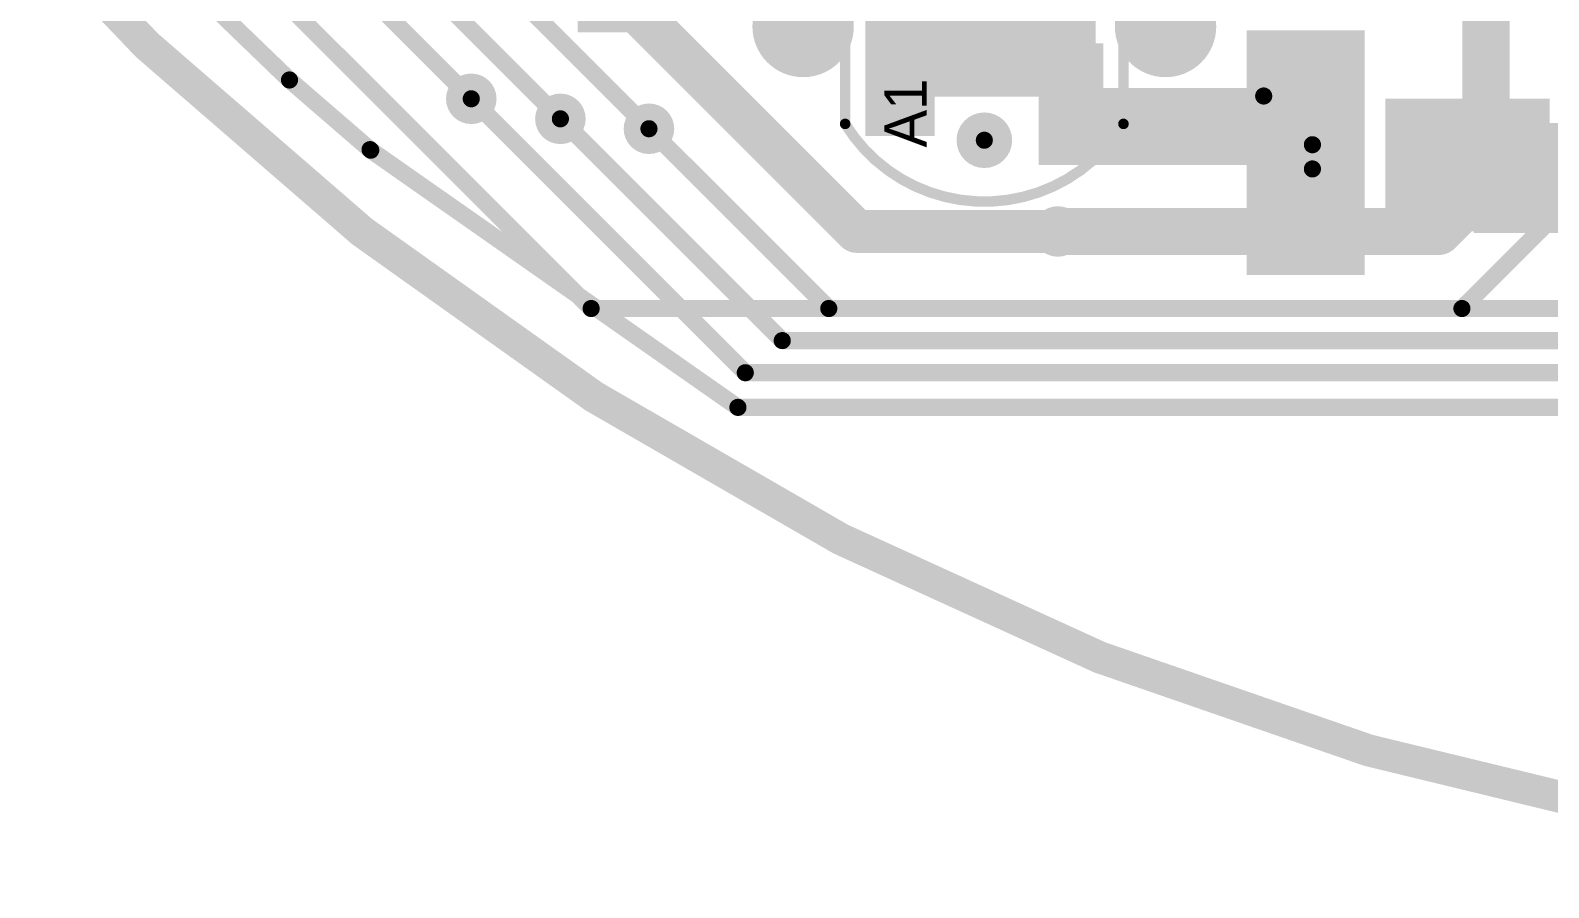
# Model space of a CAD drawing. Header units: millimetres. Extents: x -35.7 to 35.7, y -3.2 to 68.2.
# Drawn here: x -25.88 to -7.87, y -3.19 to 6.98 of the extents above; entities that cross this region are included whole.
import ezdxf

# ---------------------------------------------------------------- set-up
doc = ezdxf.new("R2010")
doc.units = ezdxf.units.MM
for name, color, linetype in [('BottomLayer', 5, 'Continuous'), ('BottomPaste', 16, 'Continuous'), ('BottomSolder', 6, 'Continuous'), ('Mechanical2', 216, 'Continuous'), ('MultiLayer', 9, 'Continuous'), ('PadHoleLayer', 156, 'Continuous'), ('TopLayer', 1, 'Continuous'), ('TopOverlay', 2, 'Continuous'), ('TopPaste', 8, 'Continuous'), ('TopSolder', 216, 'Continuous'), ('ViaHoleLayer', 16, 'Continuous')]:
    doc.layers.add(name, color=color, linetype=linetype)

# ---------------------------------------------------------------- blocks, each defined once
blk = doc.blocks.new('MC_318FB_62')
at = {"layer": 'BottomLayer'}
h = blk.add_hatch(color=5, dxfattribs=at)
edge = h.paths.add_edge_path()
edge.add_arc((-2.39999774, 2.15000332), 0.499999, 0, 360)
h = blk.add_hatch(color=5, dxfattribs=at)
edge = h.paths.add_edge_path()
edge.add_arc((2.40000282, 2.15000332), 0.499999, 0, 360)
h = blk.add_hatch(color=5, dxfattribs=at)
edge = h.paths.add_edge_path()
edge.add_arc((-2.39999774, -2.14999824), 0.499999, 0, 360)
h = blk.add_hatch(color=5, dxfattribs=at)
edge = h.paths.add_edge_path()
edge.add_arc((2.40000282, -2.14999824), 0.499999, 0, 360)
at = {"layer": 'BottomSolder'}
h = blk.add_hatch(color=6, dxfattribs=at)
edge = h.paths.add_edge_path()
edge.add_arc((-2.39999774, 2.15000332), 0.601599, 0, 360)
h = blk.add_hatch(color=6, dxfattribs=at)
edge = h.paths.add_edge_path()
edge.add_arc((2.40000282, 2.15000332), 0.601599, 0, 360)
h = blk.add_hatch(color=6, dxfattribs=at)
edge = h.paths.add_edge_path()
edge.add_arc((-3.74999758, 2.54e-06), 0.1016, 0, 360)
h = blk.add_hatch(color=6, dxfattribs=at)
edge = h.paths.add_edge_path()
edge.add_arc((3.750002659999999, 2.54e-06), 0.1016, 0, 360)
h = blk.add_hatch(color=6, dxfattribs=at)
edge = h.paths.add_edge_path()
edge.add_arc((-2.39999774, -2.14999824), 0.601599, 0, 360)
h = blk.add_hatch(color=6, dxfattribs=at)
edge = h.paths.add_edge_path()
edge.add_arc((2.40000282, -2.14999824), 0.601599, 0, 360)
at = {"layer": 'MultiLayer'}
h = blk.add_hatch(color=9, dxfattribs=at)
edge = h.paths.add_edge_path()
edge.add_arc((-2.39999774, 2.15000332), 0.499999, 0, 360)
h = blk.add_hatch(color=9, dxfattribs=at)
edge = h.paths.add_edge_path()
edge.add_arc((2.40000282, 2.15000332), 0.499999, 0, 360)
h = blk.add_hatch(color=9, dxfattribs=at)
edge = h.paths.add_edge_path()
edge.add_arc((-2.39999774, -2.14999824), 0.499999, 0, 360)
h = blk.add_hatch(color=9, dxfattribs=at)
edge = h.paths.add_edge_path()
edge.add_arc((2.40000282, -2.14999824), 0.499999, 0, 360)
at = {"layer": 'PadHoleLayer'}
h = blk.add_hatch(color=156, dxfattribs=at)
edge = h.paths.add_edge_path()
edge.add_arc((-2.39999774, 2.15000332), 0.3499993, 0, 360)
h = blk.add_hatch(color=156, dxfattribs=at)
edge = h.paths.add_edge_path()
edge.add_arc((2.40000282, 2.15000332), 0.3499993, 0, 360)
h = blk.add_hatch(color=156, dxfattribs=at)
edge = h.paths.add_edge_path()
edge.add_arc((-3.74999758, 2.54e-06), 0.32999934, 0, 360)
h = blk.add_hatch(color=156, dxfattribs=at)
edge = h.paths.add_edge_path()
edge.add_arc((3.54000181, 2.54e-06), 0.28999942, 90, 270)
edge.add_line((3.54000181, -0.28999688), (3.96000351, -0.28999688))
edge.add_arc((3.96000351, 2.54e-06), 0.28999942, 270, 450)
edge.add_line((3.96000351, 0.29000196), (3.54000181, 0.29000196))
h = blk.add_hatch(color=156, dxfattribs=at)
edge = h.paths.add_edge_path()
edge.add_arc((-2.39999774, -2.14999824), 0.3499993, 0, 360)
h = blk.add_hatch(color=156, dxfattribs=at)
edge = h.paths.add_edge_path()
edge.add_arc((2.40000282, -2.14999824), 0.3499993, 0, 360)
at = {"layer": 'TopLayer'}
h = blk.add_hatch(color=1, dxfattribs=at)
edge = h.paths.add_edge_path()
edge.add_arc((-2.39999774, 2.15000332), 0.499999, 0, 360)
h = blk.add_hatch(color=1, dxfattribs=at)
edge = h.paths.add_edge_path()
edge.add_arc((2.40000282, 2.15000332), 0.499999, 0, 360)
for points in [[(-2.89999674, 1.21996454), (-2.59999734, 1.21996454), (-2.59999734, 0.21996654), (-2.89999674, 0.21996654)], [(-2.39999774, 1.21996454), (-2.09999834, 1.21996454), (-2.09999834, 0.21996654), (-2.39999774, 0.21996654)], [(-1.8999962, 1.21996454), (-1.5999968, 1.21996454), (-1.5999968, 0.21996654), (-1.8999962, 0.21996654)], [(-1.3999972, 1.21996454), (-1.0999978, 1.21996454), (-1.0999978, 0.21996654), (-1.3999972, 0.21996654)], [(-0.8999956600000001, 1.21996454), (-0.59999626, 1.21996454), (-0.59999626, 0.21996654), (-0.8999956600000001, 0.21996654)], [(-0.3999966599999999, 1.21996454), (-0.09999726, 1.21996454), (-0.09999726, 0.21996654), (-0.3999966599999999, 0.21996654)], [(0.10000234, 1.21996454), (0.40000174, 1.21996454), (0.40000174, 0.21996654), (0.10000234, 0.21996654)], [(0.6000038799999999, 1.21996454), (0.9000032799999999, 1.21996454), (0.9000032799999999, 0.21996654), (0.6000038799999999, 0.21996654)], [(1.10000288, 1.21996454), (1.40000228, 1.21996454), (1.40000228, 0.21996654), (1.10000288, 0.21996654)], [(1.60000442, 1.21996454), (1.90000382, 1.21996454), (1.90000382, 0.21996654), (1.60000442, 0.21996654)], [(2.10000342, 1.21996454), (2.40000282, 1.21996454), (2.40000282, 0.21996654), (2.10000342, 0.21996654)], [(2.60000242, 1.21996454), (2.90000182, 1.21996454), (2.90000182, 0.21996654), (2.60000242, 0.21996654)], [(-2.89999674, -0.21996146), (-2.59999734, -0.21996146), (-2.59999734, -1.21995946), (-2.89999674, -1.21995946)], [(-2.39999774, -0.21996146), (-2.09999834, -0.21996146), (-2.09999834, -1.21995946), (-2.39999774, -1.21995946)], [(-1.89999874, -0.21996146), (-1.59999934, -0.21996146), (-1.59999934, -1.21995946), (-1.89999874, -1.21995946)], [(-1.3999972, -0.21996146), (-1.0999978, -0.21996146), (-1.0999978, -1.21995946), (-1.3999972, -1.21995946)], [(-0.8999982, -0.21996146), (-0.5999987999999999, -0.21996146), (-0.5999987999999999, -1.21995946), (-0.8999982, -1.21995946)], [(-0.3999966599999999, -0.21996146), (-0.09999726, -0.21996146), (-0.09999726, -1.21995946), (-0.3999966599999999, -1.21995946)], [(0.10000234, -0.21996146), (0.40000174, -0.21996146), (0.40000174, -1.21995946), (0.10000234, -1.21995946)], [(0.6000013399999999, -0.21996146), (0.90000074, -0.21996146), (0.90000074, -1.21995946), (0.6000013399999999, -1.21995946)], [(1.10000288, -0.21996146), (1.40000228, -0.21996146), (1.40000228, -1.21995946), (1.10000288, -1.21995946)], [(1.60000188, -0.21996146), (1.90000128, -0.21996146), (1.90000128, -1.21995946), (1.60000188, -1.21995946)], [(2.10000342, -0.21996146), (2.40000282, -0.21996146), (2.40000282, -1.21995946), (2.10000342, -1.21995946)], [(2.60000242, -0.21996146), (2.90000182, -0.21996146), (2.90000182, -1.21995946), (2.60000242, -1.21995946)]]:
    blk.add_hatch(color=1, dxfattribs=at).paths.add_polyline_path(points)
h = blk.add_hatch(color=1, dxfattribs=at)
edge = h.paths.add_edge_path()
edge.add_arc((-2.39999774, -2.14999824), 0.499999, 0, 360)
h = blk.add_hatch(color=1, dxfattribs=at)
edge = h.paths.add_edge_path()
edge.add_arc((2.40000282, -2.14999824), 0.499999, 0, 360)
at = {"layer": 'TopPaste'}
for points in [[(-2.89999674, 1.21996454), (-2.59999734, 1.21996454), (-2.59999734, 0.21996654), (-2.89999674, 0.21996654)], [(-2.39999774, 1.21996454), (-2.09999834, 1.21996454), (-2.09999834, 0.21996654), (-2.39999774, 0.21996654)], [(-1.8999962, 1.21996454), (-1.5999968, 1.21996454), (-1.5999968, 0.21996654), (-1.8999962, 0.21996654)], [(-1.3999972, 1.21996454), (-1.0999978, 1.21996454), (-1.0999978, 0.21996654), (-1.3999972, 0.21996654)], [(-0.8999956600000001, 1.21996454), (-0.59999626, 1.21996454), (-0.59999626, 0.21996654), (-0.8999956600000001, 0.21996654)], [(-0.3999966599999999, 1.21996454), (-0.09999726, 1.21996454), (-0.09999726, 0.21996654), (-0.3999966599999999, 0.21996654)], [(0.10000234, 1.21996454), (0.40000174, 1.21996454), (0.40000174, 0.21996654), (0.10000234, 0.21996654)], [(0.6000038799999999, 1.21996454), (0.9000032799999999, 1.21996454), (0.9000032799999999, 0.21996654), (0.6000038799999999, 0.21996654)], [(1.10000288, 1.21996454), (1.40000228, 1.21996454), (1.40000228, 0.21996654), (1.10000288, 0.21996654)], [(1.60000442, 1.21996454), (1.90000382, 1.21996454), (1.90000382, 0.21996654), (1.60000442, 0.21996654)], [(2.10000342, 1.21996454), (2.40000282, 1.21996454), (2.40000282, 0.21996654), (2.10000342, 0.21996654)], [(2.60000242, 1.21996454), (2.90000182, 1.21996454), (2.90000182, 0.21996654), (2.60000242, 0.21996654)], [(-2.89999674, -0.21996146), (-2.59999734, -0.21996146), (-2.59999734, -1.21995946), (-2.89999674, -1.21995946)], [(-2.39999774, -0.21996146), (-2.09999834, -0.21996146), (-2.09999834, -1.21995946), (-2.39999774, -1.21995946)], [(-1.89999874, -0.21996146), (-1.59999934, -0.21996146), (-1.59999934, -1.21995946), (-1.89999874, -1.21995946)], [(-1.3999972, -0.21996146), (-1.0999978, -0.21996146), (-1.0999978, -1.21995946), (-1.3999972, -1.21995946)], [(-0.8999982, -0.21996146), (-0.5999987999999999, -0.21996146), (-0.5999987999999999, -1.21995946), (-0.8999982, -1.21995946)], [(-0.3999966599999999, -0.21996146), (-0.09999726, -0.21996146), (-0.09999726, -1.21995946), (-0.3999966599999999, -1.21995946)], [(0.10000234, -0.21996146), (0.40000174, -0.21996146), (0.40000174, -1.21995946), (0.10000234, -1.21995946)], [(0.6000013399999999, -0.21996146), (0.90000074, -0.21996146), (0.90000074, -1.21995946), (0.6000013399999999, -1.21995946)], [(1.10000288, -0.21996146), (1.40000228, -0.21996146), (1.40000228, -1.21995946), (1.10000288, -1.21995946)], [(1.60000188, -0.21996146), (1.90000128, -0.21996146), (1.90000128, -1.21995946), (1.60000188, -1.21995946)], [(2.10000342, -0.21996146), (2.40000282, -0.21996146), (2.40000282, -1.21995946), (2.10000342, -1.21995946)], [(2.60000242, -0.21996146), (2.90000182, -0.21996146), (2.90000182, -1.21995946), (2.60000242, -1.21995946)]]:
    blk.add_hatch(color=8, dxfattribs=at).paths.add_polyline_path(points)
at = {"layer": 'TopSolder'}
h = blk.add_hatch(color=216, dxfattribs=at)
edge = h.paths.add_edge_path()
edge.add_arc((-2.39999774, 2.15000332), 0.601599, 0, 360)
h = blk.add_hatch(color=216, dxfattribs=at)
edge = h.paths.add_edge_path()
edge.add_arc((2.40000282, 2.15000332), 0.601599, 0, 360)
for points in [[(-3.00159674, 1.32156454), (-2.49839734, 1.32156454), (-2.49839734, 0.11836654), (-3.00159674, 0.11836654)], [(-2.50159774, 1.32156454), (-1.99839834, 1.32156454), (-1.99839834, 0.11836654), (-2.50159774, 0.11836654)], [(-2.0015962, 1.32156454), (-1.4983968, 1.32156454), (-1.4983968, 0.11836654), (-2.0015962, 0.11836654)], [(-1.5015972, 1.32156454), (-0.9983978, 1.32156454), (-0.9983978, 0.11836654), (-1.5015972, 0.11836654)], [(-1.00159566, 1.32156454), (-0.49839626, 1.32156454), (-0.49839626, 0.11836654), (-1.00159566, 0.11836654)], [(-0.5015966599999999, 1.32156454), (0.00160274, 1.32156454), (0.00160274, 0.11836654), (-0.5015966599999999, 0.11836654)], [(-0.00159766, 1.32156454), (0.50160174, 1.32156454), (0.50160174, 0.11836654), (-0.00159766, 0.11836654)], [(0.49840388, 1.32156454), (1.00160328, 1.32156454), (1.00160328, 0.11836654), (0.49840388, 0.11836654)], [(0.99840288, 1.32156454), (1.50160228, 1.32156454), (1.50160228, 0.11836654), (0.99840288, 0.11836654)], [(1.49840442, 1.32156454), (2.00160382, 1.32156454), (2.00160382, 0.11836654), (1.49840442, 0.11836654)], [(1.99840342, 1.32156454), (2.50160282, 1.32156454), (2.50160282, 0.11836654), (1.99840342, 0.11836654)], [(2.49840242, 1.32156454), (3.00160182, 1.32156454), (3.00160182, 0.11836654), (2.49840242, 0.11836654)], [(-3.00159674, -0.11836146), (-2.49839734, -0.11836146), (-2.49839734, -1.32155946), (-3.00159674, -1.32155946)], [(-2.50159774, -0.11836146), (-1.99839834, -0.11836146), (-1.99839834, -1.32155946), (-2.50159774, -1.32155946)], [(-2.00159874, -0.11836146), (-1.49839934, -0.11836146), (-1.49839934, -1.32155946), (-2.00159874, -1.32155946)], [(-1.5015972, -0.11836146), (-0.9983978, -0.11836146), (-0.9983978, -1.32155946), (-1.5015972, -1.32155946)], [(-1.0015982, -0.11836146), (-0.4983988, -0.11836146), (-0.4983988, -1.32155946), (-1.0015982, -1.32155946)], [(-0.5015966599999999, -0.11836146), (0.00160274, -0.11836146), (0.00160274, -1.32155946), (-0.5015966599999999, -1.32155946)], [(-0.00159766, -0.11836146), (0.50160174, -0.11836146), (0.50160174, -1.32155946), (-0.00159766, -1.32155946)], [(0.49840134, -0.11836146), (1.00160074, -0.11836146), (1.00160074, -1.32155946), (0.49840134, -1.32155946)], [(0.99840288, -0.11836146), (1.50160228, -0.11836146), (1.50160228, -1.32155946), (0.99840288, -1.32155946)], [(1.49840188, -0.11836146), (2.00160128, -0.11836146), (2.00160128, -1.32155946), (1.49840188, -1.32155946)], [(1.99840342, -0.11836146), (2.50160282, -0.11836146), (2.50160282, -1.32155946), (1.99840342, -1.32155946)], [(2.49840242, -0.11836146), (3.00160182, -0.11836146), (3.00160182, -1.32155946), (2.49840242, -1.32155946)]]:
    blk.add_hatch(color=216, dxfattribs=at).paths.add_polyline_path(points)
h = blk.add_hatch(color=216, dxfattribs=at)
edge = h.paths.add_edge_path()
edge.add_arc((-3.74999758, 2.54e-06), 0.1016, 0, 360)
h = blk.add_hatch(color=216, dxfattribs=at)
edge = h.paths.add_edge_path()
edge.add_arc((3.750002659999999, 2.54e-06), 0.1016, 0, 360)
h = blk.add_hatch(color=216, dxfattribs=at)
edge = h.paths.add_edge_path()
edge.add_arc((-2.39999774, -2.14999824), 0.601599, 0, 360)
h = blk.add_hatch(color=216, dxfattribs=at)
edge = h.paths.add_edge_path()
edge.add_arc((2.40000282, -2.14999824), 0.601599, 0, 360)
at = {"layer": 'TopOverlay', "const_width": 0.12499848}
for points in [[(-3.555951739999999, -1.65087808, -0.5587906391444868), (-3.555951739999999, 1.65112192)], [(3.68304826, 1.65112192, -0.523952429377136), (3.68304826, -1.65087808)]]:
    blk.add_lwpolyline(points, format="xyb", dxfattribs=at)
for points in [[(-3.55597714, 1.65114732), (3.683022859999999, 1.65114732)], [(-3.55597714, -1.65085268), (3.683022859999999, -1.65085268)]]:
    blk.add_lwpolyline(points, dxfattribs=at)
at = {"layer": 'TopOverlay', "const_width": 0.06249924}
for points in [[(-3.58722676, 1.65114732, 1), (-3.52472752, 1.65114732, 1)], [(-3.58720136, 1.65112192, 1), (-3.52470212, 1.65112192, 1)], [(3.65177324, 1.65114732, 1), (3.71427248, 1.65114732, 1)], [(3.65179864, 1.65112192, 1), (3.71429788, 1.65112192, 1)], [(-3.58722676, -1.65085268, 1), (-3.52472752, -1.65085268, 1)], [(-3.58720136, -1.65087808, 1), (-3.52470212, -1.65087808, 1)], [(3.65177324, -1.65085268, 1), (3.71427248, -1.65085268, 1)], [(3.65179864, -1.65087808, 1), (3.71429788, -1.65087808, 1)]]:
    blk.add_lwpolyline(points, format="xyb", close=True, dxfattribs=at)
at = {"layer": 'TopOverlay'}
for s, p in [('A1', (-3.83539746, 0.68580254)), ('B1', (3.20040254, -1.01599746))]:
    blk.add_text(s, height=0.499999, dxfattribs=at).set_placement(p)
blk = doc.blocks.new('M55_7012642R_B_135')
at = {"layer": 'BottomLayer'}
for points in [[(9.515001289999999, 3.79999748), (10.71500143, 3.79999748), (10.71500143, 1.0999978), (9.515001289999999, 1.0999978)], [(8.02000047, 2.19999687), (7.219999529999999, 2.19999687), (7.219999529999999, 3.29999721), (8.02000047, 3.29999721)]]:
    blk.add_hatch(color=5, dxfattribs=at).paths.add_polyline_path(points)
at = {"layer": 'BottomPaste'}
for points in [[(9.515001289999999, 3.79999748), (10.71500143, 3.79999748), (10.71500143, 1.0999978), (9.515001289999999, 1.0999978)], [(8.02000047, 2.19999687), (7.219999529999999, 2.19999687), (7.219999529999999, 3.29999721), (8.02000047, 3.29999721)]]:
    blk.add_hatch(color=16, dxfattribs=at).paths.add_polyline_path(points)
at = {"layer": 'BottomSolder'}
for points in [[(9.41340129, 3.90159748), (10.81660143, 3.90159748), (10.81660143, 0.9983978), (9.41340129, 0.9983978)], [(8.121600469999999, 2.09839687), (7.11839953, 2.09839687), (7.11839953, 3.401597209999999), (8.121600469999999, 3.401597209999999)]]:
    blk.add_hatch(color=6, dxfattribs=at).paths.add_polyline_path(points)
blk = doc.blocks.new('RES0603_B_143')
at = {"layer": 'BottomLayer'}
for points in [[(-1.143, -0.4445), (-1.143, 0.4445), (-0.3809999999999999, 0.4445), (-0.3809999999999999, -0.4445)], [(0.3809999999999999, -0.4445), (0.3809999999999999, 0.4445), (1.143, 0.4445), (1.143, -0.4445)]]:
    blk.add_hatch(color=5, dxfattribs=at).paths.add_polyline_path(points)
at = {"layer": 'BottomPaste'}
for points in [[(-1.143, -0.4445), (-1.143, 0.4445), (-0.3809999999999999, 0.4445), (-0.3809999999999999, -0.4445)], [(0.3809999999999999, -0.4445), (0.3809999999999999, 0.4445), (1.143, 0.4445), (1.143, -0.4445)]]:
    blk.add_hatch(color=16, dxfattribs=at).paths.add_polyline_path(points)
at = {"layer": 'BottomSolder'}
for points in [[(-1.2446, -0.5460999999999999), (-1.2446, 0.5460999999999999), (-0.2794, 0.5460999999999999), (-0.2794, -0.5460999999999999)], [(0.2794, -0.5460999999999999), (0.2794, 0.5460999999999999), (1.2446, 0.5460999999999999), (1.2446, -0.5460999999999999)]]:
    blk.add_hatch(color=6, dxfattribs=at).paths.add_polyline_path(points)

msp = doc.modelspace()

# ---------------------------------------------------------------- hatches: boundary and pattern name
at = {"layer": 'BottomLayer'}
for points in [[(-19.3874009, 6.9596), (-18.74520254, 6.9596), (-18.74520254, 7.98800028), (-19.3874009, 7.98800028)], [(-15.97316846, 5.73099946), (-15.23212346, 5.73099946), (-15.23212346, 7.21359746), (-15.97316846, 7.21359746)], [(-13.3096, 6.299197459999999), (-13.3096, 7.21359746), (-15.4051, 7.21359746), (-15.4051, 6.299197459999999)], [(-13.3096, 7.213605079999999), (-13.9192, 7.213605079999999), (-13.9192, 5.38480508), (-13.3096, 5.38480508)], [(-11.3792, 4.1402), (-10.16, 4.1402), (-10.16, 6.8834), (-11.3792, 6.8834)], [(-13.9192, 5.384799999999999), (-11.1506, 5.384799999999999), (-11.1506, 6.2992), (-13.9192, 6.2992)], [(-9.8044, 4.597399999999999), (-7.8550008, 4.597399999999999), (-7.8550008, 6.172199999999999), (-9.8044, 6.172199999999999)]]:
    msp.add_hatch(color=5, dxfattribs=at).paths.add_polyline_path(points)
h = msp.add_hatch(color=5, dxfattribs=at)
edge = h.paths.add_edge_path()
edge.add_arc((-20.6502, 6.172199999999999), 0.2999994, 0, 360)
h = msp.add_hatch(color=5, dxfattribs=at)
edge = h.paths.add_edge_path()
edge.add_arc((-15.562326, 6.095999999999999), 0.2999994, 0, 360)
h = msp.add_hatch(color=5, dxfattribs=at)
edge = h.paths.add_edge_path()
edge.add_arc((-13.5636, 6.095999999999999), 0.2999994, 0, 360)
h = msp.add_hatch(color=5, dxfattribs=at)
edge = h.paths.add_edge_path()
edge.add_arc((-19.59280562, 5.934194379999999), 0.2999994, 0, 360)
h = msp.add_hatch(color=5, dxfattribs=at)
edge = h.paths.add_edge_path()
edge.add_arc((-18.542, 5.8166), 0.2999994, 0, 360)
h = msp.add_hatch(color=5, dxfattribs=at)
edge = h.paths.add_edge_path()
edge.add_arc((-12.5984, 5.6896), 0.2999994, 0, 360)
h = msp.add_hatch(color=5, dxfattribs=at)
edge = h.paths.add_edge_path()
edge.add_arc((-11.8364, 5.6896), 0.2999994, 0, 360)
h = msp.add_hatch(color=5, dxfattribs=at)
edge = h.paths.add_edge_path()
edge.add_arc((-9.398, 5.74695574), 0.2999994, 0, 360)
h = msp.add_hatch(color=5, dxfattribs=at)
edge = h.paths.add_edge_path()
edge.add_arc((-13.6906, 4.597399999999999), 0.2999994, 0, 360)
at = {"layer": 'BottomSolder'}
h = msp.add_hatch(color=6, dxfattribs=at)
edge = h.paths.add_edge_path()
edge.add_arc((-20.6502, 6.172199999999999), 0.1499997, 0, 360)
h = msp.add_hatch(color=6, dxfattribs=at)
edge = h.paths.add_edge_path()
edge.add_arc((-15.562326, 6.095999999999999), 0.1499997, 0, 360)
h = msp.add_hatch(color=6, dxfattribs=at)
edge = h.paths.add_edge_path()
edge.add_arc((-13.5636, 6.095999999999999), 0.1499997, 0, 360)
h = msp.add_hatch(color=6, dxfattribs=at)
edge = h.paths.add_edge_path()
edge.add_arc((-19.59280562, 5.934194379999999), 0.1499997, 0, 360)
h = msp.add_hatch(color=6, dxfattribs=at)
edge = h.paths.add_edge_path()
edge.add_arc((-18.542, 5.8166), 0.1499997, 0, 360)
h = msp.add_hatch(color=6, dxfattribs=at)
edge = h.paths.add_edge_path()
edge.add_arc((-12.5984, 5.6896), 0.1499997, 0, 360)
h = msp.add_hatch(color=6, dxfattribs=at)
edge = h.paths.add_edge_path()
edge.add_arc((-11.8364, 5.6896), 0.1499997, 0, 360)
h = msp.add_hatch(color=6, dxfattribs=at)
edge = h.paths.add_edge_path()
edge.add_arc((-9.398, 5.74695574), 0.1499997, 0, 360)
h = msp.add_hatch(color=6, dxfattribs=at)
edge = h.paths.add_edge_path()
edge.add_arc((-13.6906, 4.597399999999999), 0.1499997, 0, 360)
at = {"layer": 'TopLayer'}
for points in [[(-15.15147846, 6.830199700000001), (-15.89252346, 6.830199700000001), (-15.89252346, 5.73099946), (-15.15147846, 5.73099946)], [(-15.7988, 6.1976), (-13.335, 6.1976), (-13.335, 6.8326), (-15.7988, 6.8326)], [(-13.15275246, 6.830199700000001), (-13.89379746, 6.830199700000001), (-13.89379746, 5.73099946), (-13.15275246, 5.73099946)]]:
    msp.add_hatch(color=1, dxfattribs=at).paths.add_polyline_path(points)
h = msp.add_hatch(color=1, dxfattribs=at)
edge = h.paths.add_edge_path()
edge.add_arc((-20.6502, 6.172199999999999), 0.2999994, 0, 360)
h = msp.add_hatch(color=1, dxfattribs=at)
edge = h.paths.add_edge_path()
edge.add_arc((-15.562326, 6.095999999999999), 0.2999994, 0, 360)
h = msp.add_hatch(color=1, dxfattribs=at)
edge = h.paths.add_edge_path()
edge.add_arc((-13.5636, 6.095999999999999), 0.2999994, 0, 360)
h = msp.add_hatch(color=1, dxfattribs=at)
edge = h.paths.add_edge_path()
edge.add_arc((-19.59280562, 5.934194379999999), 0.2999994, 0, 360)
h = msp.add_hatch(color=1, dxfattribs=at)
edge = h.paths.add_edge_path()
edge.add_arc((-18.542, 5.8166), 0.2999994, 0, 360)
h = msp.add_hatch(color=1, dxfattribs=at)
edge = h.paths.add_edge_path()
edge.add_arc((-12.5984, 5.6896), 0.2999994, 0, 360)
h = msp.add_hatch(color=1, dxfattribs=at)
edge = h.paths.add_edge_path()
edge.add_arc((-11.8364, 5.6896), 0.2999994, 0, 360)
h = msp.add_hatch(color=1, dxfattribs=at)
edge = h.paths.add_edge_path()
edge.add_arc((-9.398, 5.74695574), 0.2999994, 0, 360)
h = msp.add_hatch(color=1, dxfattribs=at)
edge = h.paths.add_edge_path()
edge.add_arc((-13.6906, 4.597399999999999), 0.2999994, 0, 360)
at = {"layer": 'TopSolder'}
h = msp.add_hatch(color=216, dxfattribs=at)
edge = h.paths.add_edge_path()
edge.add_arc((-20.6502, 6.172199999999999), 0.1499997, 0, 360)
h = msp.add_hatch(color=216, dxfattribs=at)
edge = h.paths.add_edge_path()
edge.add_arc((-15.562326, 6.095999999999999), 0.1499997, 0, 360)
h = msp.add_hatch(color=216, dxfattribs=at)
edge = h.paths.add_edge_path()
edge.add_arc((-13.5636, 6.095999999999999), 0.1499997, 0, 360)
h = msp.add_hatch(color=216, dxfattribs=at)
edge = h.paths.add_edge_path()
edge.add_arc((-19.59280562, 5.934194379999999), 0.1499997, 0, 360)
h = msp.add_hatch(color=216, dxfattribs=at)
edge = h.paths.add_edge_path()
edge.add_arc((-18.542, 5.8166), 0.1499997, 0, 360)
h = msp.add_hatch(color=216, dxfattribs=at)
edge = h.paths.add_edge_path()
edge.add_arc((-12.5984, 5.6896), 0.1499997, 0, 360)
h = msp.add_hatch(color=216, dxfattribs=at)
edge = h.paths.add_edge_path()
edge.add_arc((-11.8364, 5.6896), 0.1499997, 0, 360)
h = msp.add_hatch(color=216, dxfattribs=at)
edge = h.paths.add_edge_path()
edge.add_arc((-9.398, 5.74695574), 0.1499997, 0, 360)
h = msp.add_hatch(color=216, dxfattribs=at)
edge = h.paths.add_edge_path()
edge.add_arc((-13.6906, 4.597399999999999), 0.1499997, 0, 360)
at = {"layer": 'ViaHoleLayer'}
h = msp.add_hatch(color=16, dxfattribs=at)
edge = h.paths.add_edge_path()
edge.add_arc((-20.6502, 6.172199999999999), 0.1499997, 0, 360)
h = msp.add_hatch(color=16, dxfattribs=at)
edge = h.paths.add_edge_path()
edge.add_arc((-15.562326, 6.095999999999999), 0.1499997, 0, 360)
h = msp.add_hatch(color=16, dxfattribs=at)
edge = h.paths.add_edge_path()
edge.add_arc((-13.5636, 6.095999999999999), 0.1499997, 0, 360)
h = msp.add_hatch(color=16, dxfattribs=at)
edge = h.paths.add_edge_path()
edge.add_arc((-19.59280562, 5.934194379999999), 0.1499997, 0, 360)
h = msp.add_hatch(color=16, dxfattribs=at)
edge = h.paths.add_edge_path()
edge.add_arc((-18.542, 5.8166), 0.1499997, 0, 360)
h = msp.add_hatch(color=16, dxfattribs=at)
edge = h.paths.add_edge_path()
edge.add_arc((-12.5984, 5.6896), 0.1499997, 0, 360)
h = msp.add_hatch(color=16, dxfattribs=at)
edge = h.paths.add_edge_path()
edge.add_arc((-11.8364, 5.6896), 0.1499997, 0, 360)
h = msp.add_hatch(color=16, dxfattribs=at)
edge = h.paths.add_edge_path()
edge.add_arc((-9.398, 5.74695574), 0.1499997, 0, 360)
h = msp.add_hatch(color=16, dxfattribs=at)
edge = h.paths.add_edge_path()
edge.add_arc((-13.6906, 4.597399999999999), 0.1499997, 0, 360)

# ---------------------------------------------------------------- linework, layer by layer
at = {"layer": 'BottomLayer'}
for points, const_width in [([(-23.96573312, 7.513159979999999), (-22.80711974, 6.395242479999999)], 0.2032), ([(-18.71980254, 7.238999999999999), (-16.07820254, 4.597399999999999)], 0.508), ([(-22.80711974, 6.395242479999999), (-22.80711466, 6.395239939999999)], 0.2032), ([(-22.80711466, 6.395239939999999), (-21.85093674, 5.56872648)], 0.2032), ([(-11.2484027, 6.205098079999999), (-10.67022504, 5.626920419999999)], 0.2032), ([(-20.6502, 6.172199999999999), (-17.399, 2.921)], 0.2032), ([(-9.398, 5.74695574), (-9.052201859999998, 5.401157599999999)], 0.7619999999999999), ([(-19.59280562, 5.934194379999999), (-16.96061124, 3.302)], 0.2032), ([(-18.542, 5.8166), (-16.4084, 3.682999999999999)], 0.2032), ([(-9.052201859999998, 5.401157599999999), (-8.27400174, 5.401157599999999)], 0.7619999999999999), ([(-8.27400174, 5.401157599999999), (-8.254999999999999, 5.382155859999999)], 0.7619999999999999), ([(-21.85093674, 5.56872648), (-21.84311354, 5.561967539999999)], 0.2032), ([(-21.84311354, 5.561967539999999), (-17.48659698, 2.5097994)], 0.2032), ([(-10.67022504, 5.339552439999999), (-10.67022504, 5.626920419999999)], 0.2032), ([(-8.254999999999999, 5.23215616), (-8.254999999999999, 5.382155859999999)], 0.7619999999999999), ([(-16.07820254, 4.597399999999999), (-13.6906, 4.597399999999999)], 0.508), ([(-16.4084, 3.682999999999999), (-3.86935472, 3.682999999999999)], 0.2032), ([(-16.96061124, 3.302), (-3.048, 3.302)], 0.2032), ([(-17.399, 2.921), (-2.57199384, 2.921)], 0.2032), ([(-17.48659698, 2.5097994), (-2.3162006, 2.5097994)], 0.2032)]:
    msp.add_lwpolyline(points, dxfattribs=dict(at, const_width=const_width))
for points, const_width in [([(-22.85791974, 6.395242479999999, 1), (-22.75631974, 6.395242479999999, 1)], 0.1016), ([(-22.85791974, 6.395242479999999, 1), (-22.75631974, 6.395242479999999, 1)], 0.1016), ([(-22.85791466, 6.395239939999999, 1), (-22.75631466, 6.395239939999999, 1)], 0.1016), ([(-22.85791466, 6.395239939999999, 1), (-22.75631466, 6.395239939999999, 1)], 0.1016), ([(-11.2992027, 6.205098079999999, 1), (-11.1976027, 6.205098079999999, 1)], 0.1016), ([(-20.701, 6.172199999999999, 1), (-20.5994, 6.172199999999999, 1)], 0.1016), ([(-9.5885, 5.74695574, 1), (-9.2075, 5.74695574, 1)], 0.3809999999999999), ([(-19.64360562, 5.934194379999999, 1), (-19.54200562, 5.934194379999999, 1)], 0.1016), ([(-18.5928, 5.8166, 1), (-18.4912, 5.8166, 1)], 0.1016), ([(-9.242701859999999, 5.401157599999999, 1), (-8.86170186, 5.401157599999999, 1)], 0.3809999999999999), ([(-9.242701859999999, 5.401157599999999, 1), (-8.86170186, 5.401157599999999, 1)], 0.3809999999999999), ([(-8.46450174, 5.401157599999999, 1), (-8.083501739999999, 5.401157599999999, 1)], 0.3809999999999999), ([(-8.46450174, 5.401157599999999, 1), (-8.083501739999999, 5.401157599999999, 1)], 0.3809999999999999), ([(-21.90173674, 5.56872648, 1), (-21.80013674, 5.56872648, 1)], 0.1016), ([(-21.90173674, 5.56872648, 1), (-21.80013674, 5.56872648, 1)], 0.1016), ([(-21.89391354, 5.561967539999999, 1), (-21.79231354, 5.561967539999999, 1)], 0.1016), ([(-21.89391354, 5.561967539999999, 1), (-21.79231354, 5.561967539999999, 1)], 0.1016), ([(-10.72102504, 5.626920419999999, 1), (-10.61942504, 5.626920419999999, 1)], 0.1016), ([(-10.72102504, 5.626920419999999, 1), (-10.61942504, 5.626920419999999, 1)], 0.1016), ([(-8.4455, 5.382155859999999, 1), (-8.064499999999999, 5.382155859999999, 1)], 0.3809999999999999), ([(-8.4455, 5.382155859999999, 1), (-8.064499999999999, 5.382155859999999, 1)], 0.3809999999999999), ([(-8.4455, 5.23215616, 1), (-8.064499999999999, 5.23215616, 1)], 0.3809999999999999), ([(-10.72102504, 5.339552439999999, 1), (-10.61942504, 5.339552439999999, 1)], 0.1016), ([(-16.20520254, 4.597399999999999, 1), (-15.95120254, 4.597399999999999, 1)], 0.254), ([(-16.20520254, 4.597399999999999, 1), (-15.95120254, 4.597399999999999, 1)], 0.254), ([(-13.8176, 4.597399999999999, 1), (-13.5636, 4.597399999999999, 1)], 0.254), ([(-16.4592, 3.682999999999999, 1), (-16.3576, 3.682999999999999, 1)], 0.1016), ([(-16.4592, 3.682999999999999, 1), (-16.3576, 3.682999999999999, 1)], 0.1016), ([(-17.01141124, 3.302, 1), (-16.90981124, 3.302, 1)], 0.1016), ([(-17.01141124, 3.302, 1), (-16.90981124, 3.302, 1)], 0.1016), ([(-17.4498, 2.921, 1), (-17.3482, 2.921, 1)], 0.1016), ([(-17.4498, 2.921, 1), (-17.3482, 2.921, 1)], 0.1016), ([(-17.53739698, 2.5097994, 1), (-17.43579698, 2.5097994, 1)], 0.1016), ([(-17.53739698, 2.5097994, 1), (-17.43579698, 2.5097994, 1)], 0.1016)]:
    msp.add_lwpolyline(points, format="xyb", close=True, dxfattribs=dict(at, const_width=const_width))
at = {"layer": 'Mechanical2', "const_width": 0.3809999999999999}
msp.add_lwpolyline([(0, -2.99999908, -0.2679491924311225), (-30.74390092, 14.75000098)], format="xyb", dxfattribs=at)
at = {"layer": 'TopLayer'}
for points, const_width in [([(-20.6502, 7.924799999999999), (-18.542, 5.8166)], 0.2032), ([(-22.28969888, 7.81169126), (-20.65020762, 6.172199999999999)], 0.2032), ([(-8.6106, 5.161635599999999), (-8.6106, 7.6454)], 0.5588), ([(-22.89449828, 7.34969828), (-19.2278, 3.682999999999999)], 0.2032), ([(-21.0312, 7.372588759999999), (-19.59280562, 5.934194379999999)], 0.2032), ([(-20.65020762, 6.172199999999999), (-20.65020508, 6.172199999999999)], 0.2032), ([(-9.1748356, 4.597399999999999), (-8.6106, 5.161635599999999)], 0.5588), ([(-13.6906, 4.597399999999999), (-9.1748356, 4.597399999999999)], 0.5588), ([(-8.89643128, 3.682999999999999), (-7.737632479999999, 4.8417988)], 0.2032), ([(-19.2278, 3.682999999999999), (-8.89643128, 3.682999999999999)], 0.2032)]:
    msp.add_lwpolyline(points, dxfattribs=dict(at, const_width=const_width))
for points, const_width in [([(-20.70100762, 6.172199999999999, 1), (-20.59940762, 6.172199999999999, 1)], 0.1016), ([(-20.70100762, 6.172199999999999, 1), (-20.59940762, 6.172199999999999, 1)], 0.1016), ([(-20.70100508, 6.172199999999999, 1), (-20.59940508, 6.172199999999999, 1)], 0.1016), ([(-19.64360562, 5.934194379999999, 1), (-19.54200562, 5.934194379999999, 1)], 0.1016), ([(-18.5928, 5.8166, 1), (-18.4912, 5.8166, 1)], 0.1016), ([(-8.7503, 5.161635599999999, 1), (-8.4709, 5.161635599999999, 1)], 0.2794), ([(-8.7503, 5.161635599999999, 1), (-8.4709, 5.161635599999999, 1)], 0.2794), ([(-13.8303, 4.597399999999999, 1), (-13.5509, 4.597399999999999, 1)], 0.2794), ([(-9.3145356, 4.597399999999999, 1), (-9.035135599999998, 4.597399999999999, 1)], 0.2794), ([(-9.3145356, 4.597399999999999, 1), (-9.035135599999998, 4.597399999999999, 1)], 0.2794), ([(-19.2786, 3.682999999999999, 1), (-19.177, 3.682999999999999, 1)], 0.1016), ([(-19.2786, 3.682999999999999, 1), (-19.177, 3.682999999999999, 1)], 0.1016), ([(-8.947231279999999, 3.682999999999999, 1), (-8.84563128, 3.682999999999999, 1)], 0.1016), ([(-8.947231279999999, 3.682999999999999, 1), (-8.84563128, 3.682999999999999, 1)], 0.1016)]:
    msp.add_lwpolyline(points, format="xyb", close=True, dxfattribs=dict(at, const_width=const_width))

# ---------------------------------------------------------------- block references
for name, p, rotation in [('MC_318FB_62', (-14.56296046, 9.43019704), 90), ('M55_7012642R_B_135', (-0.635, 7.982153199999999), 180), ('RES0603_B_143', (-14.9606, 7.594599999999999), 90)]:
    msp.add_blockref(name, p, dxfattribs=dict(rotation=rotation))

doc.saveas('drawing.dxf')
